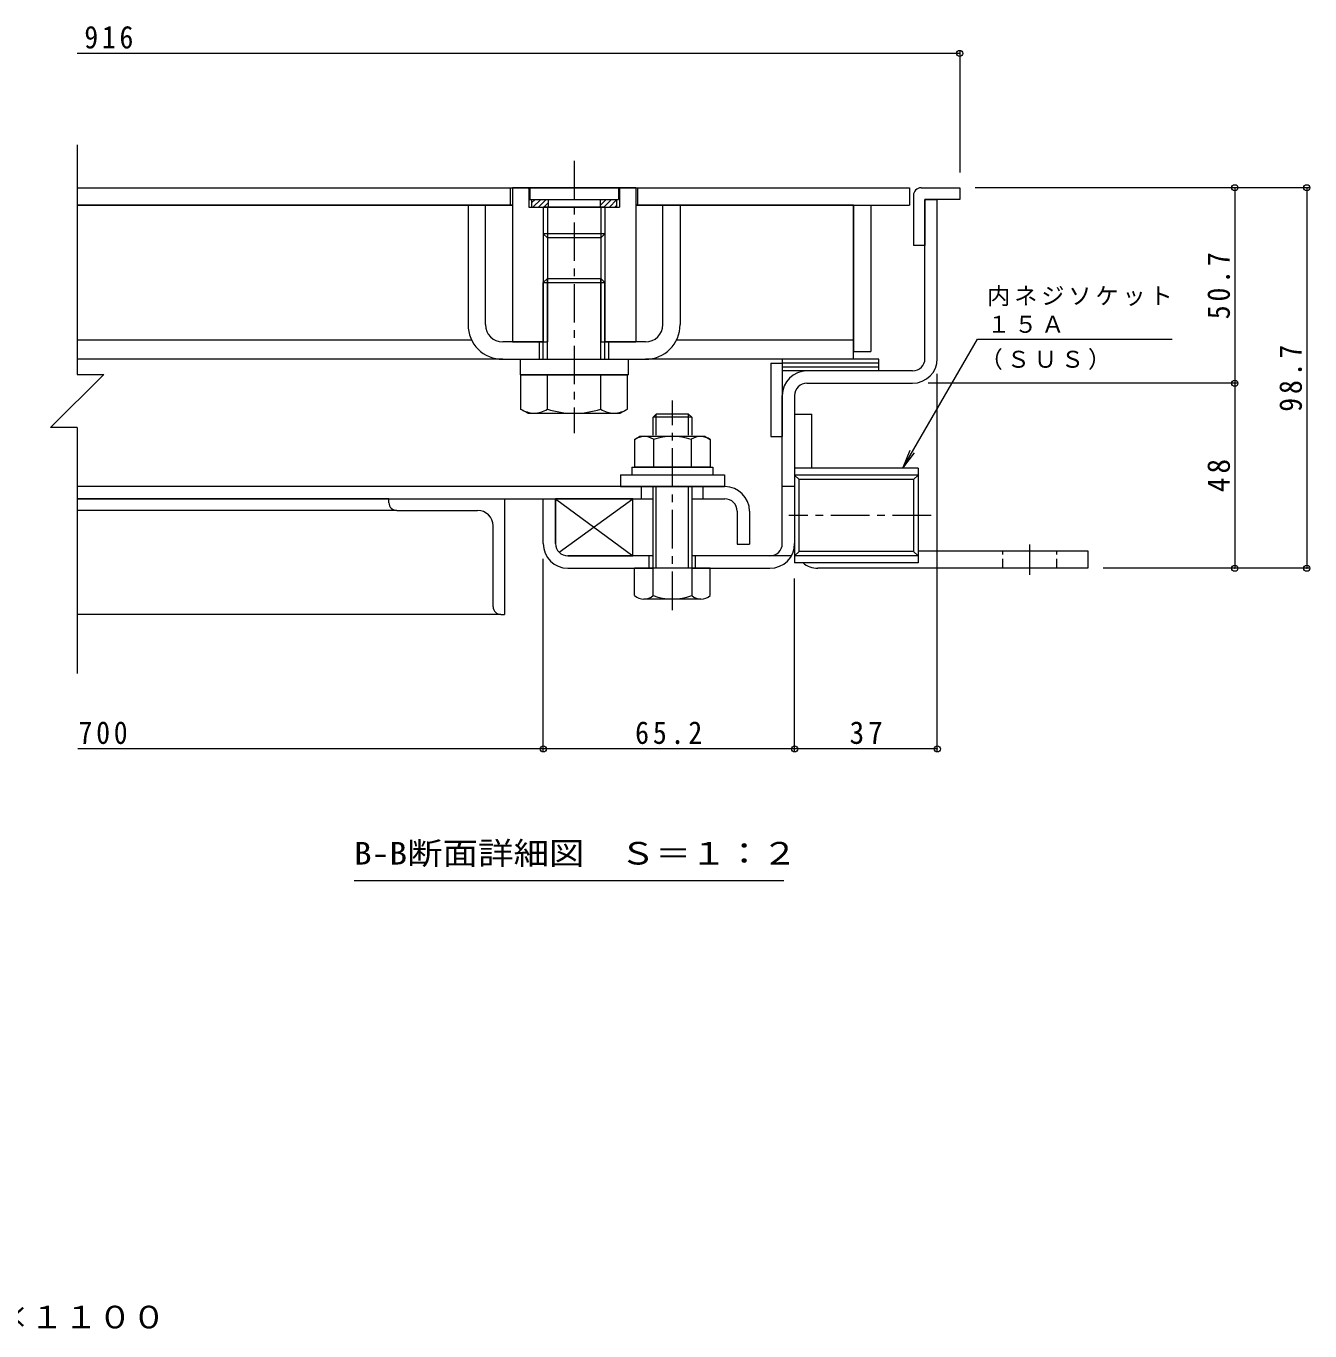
# Model space of a CAD drawing. Units: millimetres on the paper, enlarged 10 times, with parts at other scales. Extents: x -2620 to 2604, y -1962 to 1618.
# Drawn here: x 859 to 2524, y -1962 to -270 of the extents above; entities that cross this region are included whole.
import ezdxf
from ezdxf.enums import TextEntityAlignment as Align

# ---------------------------------------------------------------- set-up
doc = ezdxf.new("R2010")
doc.units = ezdxf.units.MM
doc.header["$LTSCALE"] = 10
doc.header["$PDMODE"] = 32
doc.header["$PDSIZE"] = 8
doc.linetypes.add('CHAIN1', pattern=[8, 5, -1, 1, -1])
doc.linetypes.add('DASHED1', pattern=[1.8, 1.2, -0.6])
for name, color, linetype, lineweight in [('D-1', 2, 'Continuous', 9), ('D-2', 3, 'Continuous', 9), ('D-3', 4, 'Continuous', 9), ('D-5', 7, 'Continuous', 9), ('D-6', 6, 'Continuous', 5), ('D-7', 5, 'Continuous', 5), ('D-8', 5, 'Continuous', 5), ('D-9', 134, 'Continuous', 5), ('D-A', 3, 'Continuous', 9), ('D-B', 6, 'Continuous', 5), ('D-C', 5, 'Continuous', 5), ('D-E', 3, 'Continuous', 9), ('D-F', 7, 'Continuous', 9), ('F-5', 7, 'Continuous', 9)]:
    doc.layers.add(name, color=color, linetype=linetype, lineweight=lineweight)
doc.styles.add('ＭＳ ゴシック', font='')
doc.styles.get('ＭＳ ゴシック').set_extended_font_data('MS Gothic')

msp = doc.modelspace()

# ---------------------------------------------------------------- linework, layer by layer
at = {"layer": 'D-1'}
for p, q in [((2024.44, -700.85), (2024.44, -494.35)), ((2024.44, -494.35), (2040.44, -494.35)), ((2040.44, -700.85), (2040.44, -494.35)), ((2008.44, -716.85), (1871.43, -716.85)), ((1871.43, -732.85), (2008.44, -732.85)), ((1839.43, -940.85), (1839.43, -748.85)), ((1855.43, -748.85), (1855.43, -940.85)), ((2015.43, -842.97), (1855.43, -842.97)), ((1855.43, -842.97), (1855.43, -965.97)), ((2015.43, -842.97), (2015.43, -965.97)), ((2009.62, -857.89), (1861.24, -857.89)), ((1861.24, -951.05), (1861.24, -857.89)), ((2015.43, -852.08), (2009.62, -857.89)), ((2009.62, -857.89), (2009.62, -951.05)), ((1855.43, -866.85), (1839.43, -866.85)), ((1545.44, -940.85), (1545.44, -882.85)), ((1671.94, -956.85), (1561.44, -956.85)), ((1666.94, -972.85), (1666.94, -956.85)), ((1851.15, -956.85), (1721.94, -956.85)), ((1726.94, -972.85), (1726.94, -956.85)), ((1855.43, -956.86), (1861.24, -951.05)), ((2015.43, -956.86), (1855.43, -956.86)), ((2009.62, -951.05), (1861.24, -951.05)), ((2015.43, -956.86), (2009.62, -951.05)), ((1561.44, -972.85), (1671.94, -972.85)), ((1721.94, -972.85), (1823.43, -972.85)), ((2015.43, -965.97), (1855.43, -965.97))]:
    msp.add_line(p, q, dxfattribs=at)
for points in [[(2015.43, -852.08), (1855.43, -852.08), (1861.24, -857.89)], [(1529.44, -940.85), (1529.44, -882.85), (1545.44, -882.85)]]:
    msp.add_lwpolyline(points, dxfattribs=at)
for centre, radius, start, end in [((2008.44, -700.85), 16, 270, 0), ((2008.44, -700.85), 32, 270, 0), ((1871.43, -748.85), 32, 90, 180), ((1871.43, -748.85), 16, 90, 180), ((1561.44, -940.85), 32, 180, 270), ((1561.44, -940.85), 16, 180, 270), ((1823.43, -940.85), 32, 270, 0), ((1823.43, -940.85), 16, 270, 0)]:
    msp.add_arc(centre, radius, start, end, dxfattribs=at)
at = {"layer": 'D-2'}
for p, q in [((1486.69, -479.35), (1486.69, -501.85)), ((1651.69, -479.35), (1651.69, -501.85)), ((925.18, -501.85), (1489.43, -501.85)), ((1649.43, -501.85), (2004.44, -501.85))]:
    msp.add_line(p, q, dxfattribs=at)
msp.add_lwpolyline([(925.18, -479.35), (2004.44, -479.35), (2004.44, -501.85)], dxfattribs=at)
at = {"layer": 'D-3'}
for p, q in [((2009.44, -489.35), (2009.44, -554.35)), ((2019.44, -479.35), (2069.44, -479.35)), ((2069.44, -479.35), (2069.44, -494.35)), ((2069.44, -494.35), (2024.44, -494.35)), ((2024.44, -494.35), (2024.44, -554.35)), ((2024.44, -554.35), (2009.44, -554.35))]:
    msp.add_line(p, q, dxfattribs=at)
msp.add_arc((2019.44, -489.35), 10, 90, 180, dxfattribs=at)
at = {"layer": 'D-5'}
for p, q in [((1995.83, -842.97), (2092.34, -675.81)), ((2092.34, -675.81), (2345.07, -675.81)), ((1995.83, -842.97), (2005.39, -819.87)), ((1995.83, -842.97), (2011.05, -823.14)), ((1841.61, -1378.54), (1284.11, -1378.54))]:
    msp.add_line(p, q, dxfattribs=at)
at = {"layer": 'D-6'}
for p, q in [((1824.43, -706.85), (1839.43, -706.85)), ((1824.43, -706.85), (1824.43, -801.85)), ((1839.43, -701.85), (1839.43, -801.85)), ((1964.43, -706.85), (1839.43, -706.85)), ((1964.43, -711.85), (1839.43, -711.85)), ((1964.43, -716.85), (1839.43, -716.85)), ((1824.43, -801.85), (1839.43, -801.85)), ((1545.44, -882.85), (1545.44, -940.85)), ((1549.95, -952), (1645.44, -882.85)), ((1561.44, -956.85), (1645.44, -956.85))]:
    msp.add_line(p, q, dxfattribs=at)
msp.add_lwpolyline([(1964.43, -716.85), (1964.43, -701.85), (1839.43, -701.85)], dxfattribs=at)
msp.add_lwpolyline([(1645.44, -956.85), (1645.44, -882.85), (1545.44, -882.85)], close=True, dxfattribs=at)
at = {"layer": 'D-7'}
for p, q in [((1454.43, -501.85), (1431.93, -501.85)), ((1431.93, -501.85), (1431.93, -656.85)), ((1454.43, -656.85), (1454.43, -501.85)), ((1684.44, -656.85), (1684.44, -501.85)), ((1684.44, -501.85), (1706.94, -501.85)), ((1706.94, -501.85), (1706.94, -656.85)), ((1529.43, -679.35), (1476.93, -679.35)), ((1524.44, -701.85), (1524.44, -679.35)), ((1661.94, -679.35), (1609.43, -679.35)), ((1614.44, -701.85), (1614.44, -679.35)), ((1476.93, -701.85), (1661.94, -701.85)), ((1676, -772.85), (1671.94, -776.91)), ((1721.94, -776.91), (1671.94, -776.91)), ((1671.94, -800.35), (1671.94, -776.91)), ((1717.88, -772.85), (1676, -772.85)), ((1676, -800.35), (1676, -772.85)), ((1717.88, -772.85), (1721.94, -776.91)), ((1717.88, -800.35), (1717.88, -772.85)), ((1721.94, -776.91), (1721.94, -800.35)), ((1721.94, -776.91), (1721.94, -800.35)), ((1671.94, -972.85), (1671.94, -866.85)), ((1676, -972.85), (1676, -866.85)), ((1717.88, -972.85), (1717.88, -866.85)), ((1721.94, -866.85), (1721.94, -972.85)), ((1647.94, -1008.38), (1647.94, -972.85)), ((1745.94, -972.85), (1647.94, -972.85)), ((1671.94, -1008.38), (1671.94, -972.85)), ((1721.94, -972.85), (1721.94, -1008.38)), ((1745.94, -1008.38), (1745.94, -972.85)), ((1733.94, -1012.86), (1659.94, -1012.86))]:
    msp.add_line(p, q, dxfattribs=at)
at = {"layer": 'D-7', "linetype": 'CHAIN1'}
msp.add_line((1696.94, -1027.24), (1696.94, -755.19), dxfattribs=at)
at = {"layer": 'D-7', "color": 2, "lineweight": 9}
for p, q in [((1647.86, -805.65), (1654.44, -801.85)), ((1647.86, -805.65), (1647.86, -841.85)), ((1739.44, -801.85), (1654.44, -801.85)), ((1672.4, -805.65), (1672.4, -841.85)), ((1721.47, -805.65), (1721.47, -841.85))]:
    msp.add_line(p, q, dxfattribs=at)
at = {"layer": 'D-7', "color": 6}
for p, q in [((1644.44, -841.85), (1644.44, -851.85)), ((1644.44, -851.85), (1749.44, -851.85))]:
    msp.add_line(p, q, dxfattribs=at)
at = {"layer": 'D-7', "color": 134}
for p, q in [((1629.44, -851.85), (1629.44, -866.85)), ((1629.44, -851.85), (1764.44, -851.85)), ((1764.44, -851.85), (1764.44, -866.85)), ((1629.44, -866.85), (1764.44, -866.85))]:
    msp.add_line(p, q, dxfattribs=at)
at = {"layer": 'D-7', "color": 2, "lineweight": 9}
msp.add_lwpolyline([(1739.44, -801.85), (1746.01, -805.65), (1746.01, -841.85), (1647.86, -841.85)], dxfattribs=at)
at = {"layer": 'D-7', "color": 6}
msp.add_lwpolyline([(1644.44, -841.85), (1749.44, -841.85), (1749.44, -851.85)], dxfattribs=at)
at = {"layer": 'D-7'}
for centre, radius, start, end in [((1476.93, -656.85), 45, 180, 270), ((1476.93, -656.85), 22.5, 180, 270), ((1661.94, -656.85), 22.5, 270, 0), ((1661.94, -656.85), 45, 270, 0), ((1659.94, -994.53), 18.33, 229.1022, 310.89809), ((1696.94, -940.78), 72.08, 249.70546, 290.29454), ((1733.94, -994.53), 18.33, 229.10191, 310.8978)]:
    msp.add_arc(centre, radius, start, end, dxfattribs=at)
at = {"layer": 'D-7', "color": 2, "lineweight": 9}
for centre, radius, start, end in [((1662.34, -830.74), 28.97, 94.38438, 120), ((1659.36, -826.05), 24.21, 57.42749, 88.18784), ((1696.94, -883.06), 81.2, 72.41188, 107.5881), ((1734.51, -826.05), 24.21, 91.81215, 122.57249), ((1731.53, -830.74), 28.97, 59.99998, 85.6156)]:
    msp.add_arc(centre, radius, start, end, dxfattribs=at)
at = {"layer": 'D-8'}
for p, q in [((1931.94, -501.85), (1954.44, -501.85)), ((1931.94, -501.85), (1931.94, -691.85)), ((1954.44, -501.85), (1954.44, -691.85)), ((1931.94, -691.85), (1954.44, -691.85))]:
    msp.add_line(p, q, dxfattribs=at)
at = {"layer": 'D-9'}
for p, q in [((1489.43, -501.85), (925.18, -501.85)), ((1931.94, -501.85), (1649.43, -501.85)), ((1931.94, -701.85), (1931.94, -501.85)), ((1436.62, -676.85), (925.18, -676.85)), ((1931.94, -676.85), (1702.25, -676.85)), ((1476.93, -701.85), (925.18, -701.85)), ((1931.94, -701.85), (1662.18, -701.85))]:
    msp.add_line(p, q, dxfattribs=at)
at = {"layer": 'D-A'}
for p, q in [((1764.94, -866.85), (925.88, -866.85)), ((1656.94, -882.85), (1656.94, -866.85)), ((1736.94, -882.85), (1736.94, -866.85)), ((925.88, -882.85), (1671.94, -882.85)), ((1721.94, -882.85), (1764.94, -882.85)), ((1780.94, -898.85), (1780.94, -941.85)), ((1796.94, -898.85), (1796.94, -941.85)), ((1780.94, -941.85), (1796.94, -941.85))]:
    msp.add_line(p, q, dxfattribs=at)
for radius in [32, 16]:
    msp.add_arc((1764.94, -898.85), radius, 0, 90, dxfattribs=at)
at = {"layer": 'D-B'}
for p, q in [((1329.44, -882.85), (925.88, -882.85)), ((1329.44, -882.85), (1479.44, -882.85)), ((1329.44, -887.85), (1329.44, -882.85)), ((1479.44, -882.85), (1479.44, -1032.85)), ((1339.44, -897.85), (925.88, -897.85)), ((1339.44, -897.85), (1444.44, -897.85)), ((1464.44, -1022.85), (1464.44, -917.85)), ((1474.44, -1032.85), (925.88, -1032.85)), ((1474.44, -1032.85), (1479.44, -1032.85))]:
    msp.add_line(p, q, dxfattribs=at)
for centre, radius, start, end in [((1339.44, -887.85), 10, 180, 270), ((1444.44, -917.85), 20, 0, 90), ((1474.44, -1022.85), 10, 180, 270)]:
    msp.add_arc(centre, radius, start, end, dxfattribs=at)
at = {"layer": 'D-C', "color": 2, "linetype": 'CHAIN1', "lineweight": 9}
msp.add_line((1569.43, -444.17), (1569.43, -797.48), dxfattribs=at)
at = {"layer": 'D-C', "color": 2, "lineweight": 9}
for p, q in [((1649.43, -479.35), (1489.43, -479.35)), ((1510.68, -480.6), (1509.43, -479.35)), ((1510.68, -480.6), (1510.68, -504.35)), ((1628.18, -480.6), (1629.43, -479.35)), ((1628.18, -480.6), (1628.18, -504.35)), ((1649.43, -479.35), (1649.43, -679.35)), ((1510.68, -504.35), (1628.18, -504.35)), ((1529.43, -504.35), (1529.43, -679.35)), ((1534.85, -504.35), (1534.85, -679.35)), ((1604.02, -504.35), (1604.02, -679.35)), ((1609.43, -504.35), (1609.43, -679.35)), ((1604.02, -679.35), (1649.43, -679.35))]:
    msp.add_line(p, q, dxfattribs=at)
at = {"layer": 'D-C', "color": 4, "lineweight": 9}
for p, q in [((1511.93, -479.35), (1511.93, -494.35)), ((1511.93, -494.35), (1626.93, -494.35)), ((1529.43, -504.35), (1529.43, -538.94)), ((1609.43, -504.35), (1529.43, -504.35)), ((1534.85, -504.35), (1534.85, -544.35)), ((1535.68, -494.35), (1535.68, -504.35)), ((1603.18, -494.35), (1603.18, -504.35)), ((1604.02, -504.35), (1604.02, -544.35)), ((1609.43, -504.35), (1609.43, -538.94)), ((1604.02, -544.35), (1609.43, -538.94)), ((1604.02, -544.35), (1534.85, -544.35))]:
    msp.add_line(p, q, dxfattribs=at)
at = {"layer": 'D-C', "color": 6}
for p, q in [((1514.43, -494.35), (1624.43, -494.35)), ((1514.43, -499.04), (1519.12, -494.35)), ((1516.19, -504.35), (1526.19, -494.35)), ((1523.27, -504.35), (1533.27, -494.35)), ((1530.34, -504.35), (1535.68, -499)), ((1535.68, -494.35), (1535.68, -504.35)), ((1603.18, -494.35), (1603.18, -504.35)), ((1603.18, -502.21), (1611.05, -494.35)), ((1603.18, -495.14), (1603.98, -494.35)), ((1608.12, -504.35), (1618.12, -494.35)), ((1615.19, -504.35), (1624.43, -495.1)), ((1622.26, -504.35), (1624.43, -502.18)), ((1624.43, -494.35), (1624.43, -504.35))]:
    msp.add_line(p, q, dxfattribs=at)
at = {"layer": 'D-C'}
for p, q in [((1534.85, -596.85), (1529.43, -602.26)), ((1529.43, -701.85), (1529.43, -602.26)), ((1534.85, -596.85), (1604.02, -596.85)), ((1534.85, -701.85), (1534.85, -596.85)), ((1604.02, -701.85), (1604.02, -596.85)), ((1609.43, -701.85), (1609.43, -602.26)), ((1534.79, -766.49), (1534.79, -721.85)), ((1604.08, -766.49), (1604.08, -721.85)), ((1638.72, -766.49), (1638.72, -721.85)), ((1509.43, -771.85), (1500.15, -766.49)), ((1509.43, -771.85), (1629.43, -771.85)), ((1629.43, -771.85), (1638.72, -766.49))]:
    msp.add_line(p, q, dxfattribs=at)
at = {"layer": 'D-C', "color": 134}
for p, q in [((1499.43, -701.85), (1639.43, -701.85)), ((1639.43, -701.85), (1639.43, -721.85))]:
    msp.add_line(p, q, dxfattribs=at)
at = {"layer": 'D-C', "color": 2, "lineweight": 9}
msp.add_lwpolyline([(1489.43, -479.35), (1489.43, -679.35), (1534.85, -679.35)], dxfattribs=at)
at = {"layer": 'D-C', "color": 4, "lineweight": 9}
for points in [[(1511.93, -479.35), (1626.93, -479.35), (1626.93, -494.35)], [(1609.43, -538.94), (1529.43, -538.94), (1534.85, -544.35)]]:
    msp.add_lwpolyline(points, dxfattribs=at)
at = {"layer": 'D-C', "color": 6}
msp.add_lwpolyline([(1514.43, -494.35), (1514.43, -504.35), (1624.43, -504.35)], dxfattribs=at)
at = {"layer": 'D-C'}
for points in [[(1529.43, -602.26), (1609.43, -602.26), (1604.02, -596.85)], [(1638.72, -721.85), (1500.15, -721.85), (1500.15, -766.49)]]:
    msp.add_lwpolyline(points, dxfattribs=at)
at = {"layer": 'D-C', "color": 134}
msp.add_lwpolyline([(1499.43, -701.85), (1499.43, -721.85), (1639.43, -721.85)], dxfattribs=at)
at = {"layer": 'D-C'}
for centre, radius, start, end in [((1520.6, -731.08), 40.89, 240, 265.61574), ((1516.39, -737.68), 34.18, 271.81354, 302.57069), ((1569.43, -657.21), 114.64, 252.41203, 287.58795), ((1622.48, -737.68), 34.18, 237.42929, 268.18645), ((1618.27, -731.08), 40.89, 274.38425, 299.99998)]:
    msp.add_arc(centre, radius, start, end, dxfattribs=at)
at = {"layer": 'D-E'}
for p, q in [((1855.43, -772.85), (1855.43, -940.85)), ((1855.43, -772.85), (1877.93, -772.85)), ((1877.93, -842.97), (1877.93, -772.85)), ((2015.43, -950.35), (2235.43, -950.35)), ((2235.43, -950.35), (2235.43, -972.85)), ((2235.43, -972.85), (1885.43, -972.85))]:
    msp.add_line(p, q, dxfattribs=at)
at = {"layer": 'D-E', "linetype": 'CHAIN1'}
msp.add_line((2160.43, -981.59), (2160.43, -942.14), dxfattribs=at)
at = {"layer": 'D-E', "linetype": 'DASHED1'}
for p, q in [((2125.43, -972.86), (2125.43, -950.36)), ((2195.43, -972.85), (2195.43, -950.35))]:
    msp.add_line(p, q, dxfattribs=at)
at = {"layer": 'D-E'}
msp.add_arc((1885.43, -942.85), 30, 230.3984, 270, dxfattribs=at)
at = {"layer": 'D-F'}
for p, q in [((2069.44, -302.05), (2069.44, -459.35)), ((2069.44, -305.05), (925.18, -305.05)), ((925.18, -423.59), (925.18, -721.69)), ((2522.55, -479.35), (2089.44, -479.35)), ((2426.21, -479.35), (2426.21, -732.85)), ((2519.55, -479.35), (2519.55, -972.85)), ((959.58, -721.69), (890.77, -790.51)), ((925.18, -721.69), (959.58, -721.69)), ((2040.44, -1210.19), (2040.44, -720.85)), ((2429.21, -732.85), (2028.44, -732.85)), ((2426.21, -732.85), (2426.21, -972.85)), ((925.18, -790.51), (890.77, -790.51)), ((925.18, -790.51), (925.18, -1109.39)), ((1529.44, -1210.19), (1529.44, -960.85)), ((2522.55, -972.85), (2255.43, -972.85)), ((1855.43, -1210.19), (1855.43, -985.97)), ((1529.44, -1207.19), (925.88, -1207.19)), ((1855.43, -1207.19), (1529.44, -1207.19)), ((2040.44, -1207.19), (1855.43, -1207.19))]:
    msp.add_line(p, q, dxfattribs=at)
at = {"layer": 'D-F', "linetype": 'CHAIN1'}
msp.add_line((2032.44, -904.47), (1848.07, -904.47), dxfattribs=at)
at = {"layer": 'D-F'}
for p in [(2069.44, -305.05), (2426.21, -479.35), (2519.55, -479.35), (2426.21, -732.85), (2426.21, -972.85), (2519.55, -972.85), (1529.44, -1207.19), (1855.43, -1207.19), (2040.44, -1207.19)]:
    msp.add_point(p, dxfattribs=at)

# ---------------------------------------------------------------- texts
at = {"layer": 'D-5', "color": 2, "style": 'ＭＳ ゴシック', "width": 1.15}
msp.add_text('B-B断面詳細図\u3000Ｓ＝１：２', height=29.33, dxfattribs=at).set_placement((1284.11, -1366.04), align=Align.BOTTOM_LEFT)
at = {"layer": 'D-5', "char_height": 21.99, "attachment_point": 7, "style": 'ＭＳ ゴシック'}
for s, insert in [('\\T1.17;内ネジソケット', (2105.07, -632.97)), ('\\T1.17;１５Ａ', (2105.07, -667.81)), ('\\T1.17;（ＳＵＳ）', (2095.41, -715.66))]:
    msp.add_mtext(s, dxfattribs=dict(at, insert=insert))
at = {"layer": 'D-F', "color": 2, "char_height": 29.33, "attachment_point": 7, "style": 'ＭＳ ゴシック'}
for s, insert in [('\\T1.27;\\W0.9;916', (934.43, -299.05)), ('\\T1.27;\\W0.9;700', (927.01, -1201.19)), ('\\T1.28;\\W0.9;65.2', (1648.68, -1201.19)), ('\\T1.27;\\W0.95;37', (1926.68, -1201.19))]:
    msp.add_mtext(s, dxfattribs=dict(at, insert=insert))
at = {"layer": 'D-F', "color": 2, "char_height": 29.33, "attachment_point": 7, "rotation": 90, "style": 'ＭＳ ゴシック'}
for s, insert in [('\\T1.28;\\W0.9;50.7', (2420.21, -649.85)), ('\\T1.28;\\W0.9;98.7', (2513.55, -769.85)), ('\\T1.27;\\W0.95;48', (2420.21, -874.1))]:
    msp.add_mtext(s, dxfattribs=dict(at, insert=insert))
at = {"layer": 'F-5', "color": 2, "style": 'ＭＳ ゴシック', "width": 1.1}
msp.add_text('スチール製\u3000ステンレス目地\u3000マシンハッチ\u3000Ｗ－１ＥＣ－７００×１１００', height=29.33, dxfattribs=at).set_placement((-500.11, -1967.71), align=Align.BOTTOM_LEFT)

doc.saveas('drawing.dxf')
